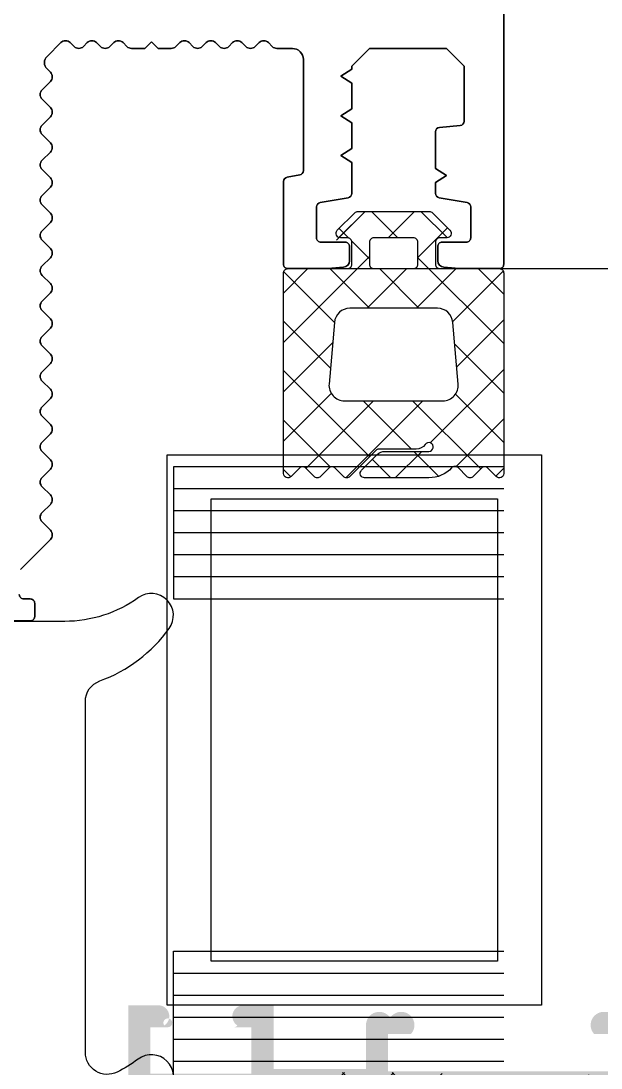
# Model space of a CAD drawing. Header units: inches. Extents: x 21 to 38546, y 13 to 15001.
# Drawn here: x 5372.808 to 5375.442, y 963.453 to 968.208 of the extents above; entities that cross this region are included whole.
import ezdxf

# ---------------------------------------------------------------- set-up
doc = ezdxf.new("R2010")
doc.units = ezdxf.units.IN
doc.header["$MEASUREMENT"] = 0
doc.set_wipeout_variables(frame=1)
for name, color, linetype, lineweight in [('Z_MİM_-KM-GLAZ', 8, 'Continuous', 25), ('Z_MİM_-KM-PAINT', 8, 'Continuous', 25), ('Z_MİM_-KM-WALL-PLASTER', 8, 'Continuous', 25), ('Z_MİM_78-köpük', 8, 'Continuous', 25), ('Z_MİM_ALUMINIUM', 8, 'Continuous', 25), ('Z_MİM_fitiller_k', 8, 'Continuous', 25), ('Z_MİM_MYM_CAM', 8, 'Continuous', 25), ('Z_MİM_PROFIL', 8, 'Continuous', 25), ('Z_MİM_TR', 8, 'Continuous', 25)]:
    doc.layers.add(name, color=color, linetype=linetype, lineweight=lineweight)
pattern_1 = [(45, (15.19323, -18.45002), (-0.1122532, 0.1122532), []), (135, (15.19323, -18.45002), (-0.1122532, -0.1122532), [])]

# ---------------------------------------------------------------- blocks, each defined once
blk = doc.blocks.new('D09056')
at = {"layer": 'Z_MİM_78-köpük'}
blk.add_lwpolyline([(6, -9.143, -0.314914), (6.657, -8.204, 0.149332), (9.81, -5.822, 0.850698), (8.418, -4.422, -0.156616), (5.062, -5.5), (5, -5.5), (5, -5.509), (1.8, -5.509), (1.8, -1.16), (0.625, -0.219, 0.351086), (-0.625, -0.219), (-1.8, -1.16), (-1.8, -5.509), (-5, -5.509), (-5.062, -5.5, -0.156616), (-8.418, -4.422, 0.850698), (-9.81, -5.822, 0.149332), (-6.657, -8.204, -0.314914), (-6, -9.143), (-6, -25.073, -0.555494), (-7.442, -25.97, -0.047351), (-8.397, -25.381, 0.866334), (-9.803, -26.775, 0.237484), (-4.371, -29.509), (4.371, -29.509, 0.237484), (9.803, -26.775, 0.866334), (8.397, -25.381, -0.047351), (7.442, -25.97, -0.555494), (6, -25.073)], format="xyb", close=True, dxfattribs=at)
blk = doc.blocks.new('-KM-AL5 140_164')
blk.add_wipeout([(151.4879, -34.02), (151.7258, -15.4799), (149.45, -15.45), (149.45, 7.15), (9.45, 7.15), (9.45, -15.45), (7.3978, -15.45), (7.5673, -34.0611)])
at = {"layer": 'Z_MİM_fitiller_k'}
h = blk.add_hatch(dxfattribs=at)
h.set_pattern_fill('ANSI37', color=256, scale=0.05)
h.set_pattern_definition(pattern_1)
h.paths.add_polyline_path([(17.4032, -30.45, -0.414214), (17.3832, -30.43), (17.3832, -30.33, -0.414214), (17.4032, -30.31), (17.4349, -30.31, 0.668179), (17.4491, -30.2759), (17.3691, -30.1959, 0.198912), (17.3549, -30.19), (17.0315, -30.19, 0.198912), (17.0174, -30.1959), (16.9374, -30.2759, 1.274187), (16.9708, -30.3143, -0.627364), (17.0032, -30.33), (17.0032, -30.43, -0.414214), (16.9832, -30.45), (16.7132, -30.45, 0.414214), (16.6932, -30.47), (16.6932, -31.38, 0.668179), (16.7274, -31.3942), (16.7657, -31.3559, -0.414214), (16.7939, -31.3559), (16.8322, -31.3942, 0.414214), (16.8605, -31.3942), (16.8988, -31.3559, -0.414214), (16.9271, -31.3559), (16.9654, -31.3942, 0.414214), (16.9936, -31.3942), (17.1178, -31.27), (17.2958, -31.27, 0.245393), (17.3368, -31.2486, -1.650385), (17.3532, -31.28), (17.1539, -31.28, 0.198912), (17.1186, -31.2947), (17.0474, -31.3659, 0.668179), (17.0615, -31.4), (17.3532, -31.4, 0.210768), (17.4566, -31.3544, -0.427607), (17.4855, -31.3537), (17.5259, -31.3942, 0.414214), (17.5542, -31.3942), (17.5925, -31.3559, -0.414214), (17.6208, -31.3559), (17.6591, -31.3942, 0.668179), (17.6932, -31.38), (17.6932, -30.47, 0.414214), (17.6732, -30.45)])
h.paths.add_polyline_path([(17.4621, -30.6939), (17.4866, -30.9739, -0.440011), (17.4168, -31.05), (16.9696, -31.05, -0.440011), (16.8999, -30.9739), (16.9244, -30.6939, -0.388879), (16.9941, -30.63), (17.3923, -30.63, -0.388879)], flags=16)
h.paths.add_polyline_path([(17.2832, -30.45, 0.414214), (17.3032, -30.43), (17.3032, -30.33, 0.414214), (17.2832, -30.31), (17.1032, -30.31, 0.414214), (17.0832, -30.33), (17.0832, -30.43, 0.414214), (17.1032, -30.45)], flags=17)
h.paths.add_polyline_path([(17.3477, -34.1441, -0.414214), (17.3194, -34.1441), (17.2811, -34.1059, 0.414214), (17.2528, -34.1059), (17.1287, -34.23), (16.9507, -34.23, 0.245393), (16.9096, -34.2514, -1.650385), (16.8932, -34.22), (17.0925, -34.22, 0.198912), (17.1279, -34.2054), (17.1991, -34.1341, 0.668179), (17.1849, -34.1), (16.8932, -34.1, 0.210768), (16.7898, -34.1456, -0.427607), (16.7609, -34.1463), (16.7205, -34.1059, 0.414214), (16.6922, -34.1059), (16.6539, -34.1441, -0.414214), (16.6257, -34.1441), (16.5874, -34.1059, 0.668179), (16.5532, -34.12), (16.5532, -34.43, 0.414214), (16.5732, -34.45), (16.8432, -34.45, -0.414214), (16.8632, -34.47), (16.8632, -34.57, -0.414214), (16.8432, -34.59), (16.8115, -34.59, 0.668179), (16.7974, -34.6241), (16.8774, -34.7041, 0.198912), (16.8915, -34.71), (17.2149, -34.71, 0.198912), (17.2291, -34.7041), (17.3091, -34.6241, 1.274187), (17.2757, -34.5857, -0.627364), (17.2432, -34.57), (17.2432, -34.47, -0.414214), (17.2632, -34.45), (17.6931, -34.45, 0.176327), (17.706, -34.4453), (18.0754, -34.1353, 0.700208), (18.0626, -34.1), (17.9687, -34.1, 0.131652), (17.9587, -34.1027), (17.717, -34.2422, -0.493145), (17.5704, -34.1815), (17.5525, -34.1148, 0.57735), (17.5191, -34.1059), (17.4808, -34.1441, -0.414214), (17.4525, -34.1441), (17.4142, -34.1059, 0.414214), (17.3859, -34.1059)])
h.paths.add_polyline_path([(17.1632, -34.47), (17.1632, -34.57, -0.414214), (17.1432, -34.59), (16.9632, -34.59, -0.414214), (16.9432, -34.57), (16.9432, -34.47, -0.414214), (16.9632, -34.45), (17.1432, -34.45, -0.414214)], flags=16)
h = blk.add_hatch(dxfattribs=at)
h.set_pattern_fill('ANSI37', color=256, scale=0.05)
h.set_pattern_definition(pattern_1)
h.paths.add_polyline_path([(17.6732, -30.45, -0.414214), (17.6932, -30.47), (17.6932, -31.38, -0.668179), (17.6591, -31.3942), (17.6208, -31.3559, 0.414214), (17.5925, -31.3559), (17.5542, -31.3942, -0.414214), (17.5259, -31.3942), (17.4855, -31.3537, 0.427607), (17.4566, -31.3544, -0.210768), (17.3532, -31.4), (17.0615, -31.4, -0.668179), (17.0474, -31.3659), (17.1186, -31.2947, -0.198912), (17.1539, -31.28), (17.3532, -31.28, 1.650385), (17.3368, -31.2486, -0.245393), (17.2958, -31.27), (17.1261, -31.27, 0.198912), (17.1119, -31.2759), (16.9936, -31.3942, -0.414214), (16.9654, -31.3942), (16.9271, -31.3559, 0.414214), (16.8988, -31.3559), (16.8605, -31.3942, -0.414214), (16.8322, -31.3942), (16.7939, -31.3559, 0.414214), (16.7657, -31.3559), (16.7274, -31.3942, -0.668179), (16.6932, -31.38), (16.6932, -30.47, -0.414214), (16.7132, -30.45), (16.9832, -30.45, 0.414214), (17.0032, -30.43), (17.0032, -30.33, 0.414214), (16.9832, -30.31), (16.9515, -30.31, -0.668179), (16.9374, -30.2759), (17.0174, -30.1959, -0.198912), (17.0315, -30.19), (17.3549, -30.19, -0.198912), (17.3691, -30.1959), (17.4491, -30.2759, -0.668179), (17.4349, -30.31), (17.4032, -30.31, 0.414214), (17.3832, -30.33), (17.3832, -30.43, 0.414214), (17.4032, -30.45)])
h.paths.add_polyline_path([(17.3923, -30.63), (16.9941, -30.63, 0.388879), (16.9244, -30.6939), (16.8999, -30.9739, 0.440011), (16.9696, -31.05), (17.4168, -31.05, 0.440011), (17.4866, -30.9739), (17.4621, -30.6939, 0.388879)], flags=16)
h.paths.add_polyline_path([(17.3032, -30.43, -0.414214), (17.2832, -30.45), (17.1032, -30.45, -0.414214), (17.0832, -30.43), (17.0832, -30.33, -0.414214), (17.1032, -30.31), (17.2832, -30.31, -0.414214), (17.3032, -30.33)], flags=16)
h.paths.add_polyline_path([(17.3477, -34.1441), (17.3859, -34.1059, -0.414214), (17.4142, -34.1059), (17.4525, -34.1441, 0.414214), (17.4808, -34.1441), (17.5191, -34.1059, -0.57735), (17.5525, -34.1148), (17.5704, -34.1815, 0.493145), (17.717, -34.2422), (17.9587, -34.1027, -0.131652), (17.9687, -34.1), (18.0626, -34.1, -0.700208), (18.0754, -34.1353), (17.706, -34.4453, -0.176327), (17.6931, -34.45), (17.2632, -34.45, 0.414214), (17.2432, -34.47), (17.2432, -34.57, 0.414214), (17.2632, -34.59), (17.2949, -34.59, -0.668179), (17.3091, -34.6241), (17.2291, -34.7041, -0.198912), (17.2149, -34.71), (16.8915, -34.71, -0.198912), (16.8774, -34.7041), (16.7974, -34.6241, -0.668179), (16.8115, -34.59), (16.8432, -34.59, 0.414214), (16.8632, -34.57), (16.8632, -34.47, 0.414214), (16.8432, -34.45), (16.5732, -34.45, -0.414214), (16.5532, -34.43), (16.5532, -34.12, -0.668179), (16.5874, -34.1059), (16.6257, -34.1441, 0.414214), (16.6539, -34.1441), (16.6922, -34.1059, -0.414214), (16.7205, -34.1059), (16.7609, -34.1463, 0.427607), (16.7898, -34.1456, -0.210768), (16.8932, -34.1), (17.1849, -34.1, -0.668179), (17.1991, -34.1341), (17.1279, -34.2054, -0.198912), (17.0925, -34.22), (16.8932, -34.22, 1.650385), (16.9096, -34.2514, -0.245393), (16.9507, -34.23), (17.1204, -34.23, 0.198912), (17.1345, -34.2241), (17.2528, -34.1059, -0.414214), (17.2811, -34.1059), (17.3194, -34.1441, 0.414214)])
h.paths.add_polyline_path([(17.1432, -34.45), (16.9632, -34.45, 0.414214), (16.9432, -34.47), (16.9432, -34.57, 0.414214), (16.9632, -34.59), (17.1432, -34.59, 0.414214), (17.1632, -34.57), (17.1632, -34.47, 0.414214)], flags=16)
at = {"layer": 'Z_MİM_PROFIL'}
h = blk.add_hatch(color=256, dxfattribs=at)
h.paths.add_polyline_path([(20.3694, -32.3953), (19.4877, -32.3953), (18.606, -32.3953, -0.843039), (18.5477, -32.3853), (18.5477, -32.3653), (18.6213, -32.0906), (18.6029, -32.0722, 0.176327), (18.5905, -32.0664), (18.3503, -32.0454, 1.138359), (18.3528, -32.1048, 0.697699), (18.3246, -32.1536), (18.4177, -32.2653), (18.4177, -32.3969), (18.3214, -32.4121, 0.368919), (18.2877, -32.4516), (18.2877, -32.5731, 0.461006), (18.3339, -32.6126), (18.6877, -32.5566), (18.6877, -33.2853), (18.7177, -33.3153), (18.6877, -33.3453), (18.6877, -34.0753), (18.3277, -34.0753), (18.3277, -33.8853, 0.414214), (18.2677, -33.8253), (18.1477, -33.8253, 0.648232), (18.103, -33.9253), (18.2077, -33.9253), (18.2077, -34.0953), (17.1677, -34.0953), (17.1677, -33.9253), (17.2724, -33.9253, 1.074745), (17.1777, -33.8521, 0.742955), (17.0677, -33.8853), (17.0677, -34.0853), (16.6477, -34.0853), (16.6477, -33.7953), (16.5109, -33.7953, 0.746966), (16.4837, -33.8872, -0.236898), (16.4677, -33.8953), (16.5477, -33.8953), (16.5477, -34.1053), (16.0877, -34.1053), (16.0877, -33.8953), (16.1677, -33.8953, 4.221222), (16.1516, -33.8872, 0.746966), (16.1244, -33.7953), (15.9877, -33.7953), (15.9877, -34.2253, 0.414214), (16.0077, -34.2453), (22.9677, -34.2453, 0.414214), (22.9877, -34.2253), (22.9877, -33.7953), (22.8509, -33.7953, 0.746966), (22.8237, -33.8872, -0.236898), (22.8077, -33.8953), (22.8877, -33.8953), (22.8877, -34.1053), (22.4277, -34.1053), (22.4277, -33.8953), (22.5077, -33.8953, 4.221222), (22.4916, -33.8872, 0.746966), (22.4644, -33.7953), (22.3277, -33.7953), (22.3277, -34.0853), (21.9077, -34.0853), (21.9077, -33.8853, 0.742955), (21.7977, -33.8521, 1.074745), (21.703, -33.9253), (21.8077, -33.9253), (21.8077, -34.0953), (20.7677, -34.0953), (20.7677, -33.9253), (20.8724, -33.9253, 0.648232), (20.8277, -33.8253), (20.7077, -33.8253, 0.414214), (20.6477, -33.8853), (20.6477, -34.0753), (20.2877, -34.0753), (20.2877, -33.3453), (20.2577, -33.3153), (20.2877, -33.2853), (20.2877, -32.5566), (20.6414, -32.6126, 0.461006), (20.6877, -32.5731), (20.6877, -32.4516, 0.368919), (20.6539, -32.4121), (20.5577, -32.3969), (20.5577, -32.2653), (20.6507, -32.1536, 0.697699), (20.6226, -32.1048, 1.138359), (20.6251, -32.0454), (20.3849, -32.0664, 0.176327), (20.3725, -32.0722), (20.3541, -32.0906), (20.4357, -32.3953), (20.426, -32.3953, -0.707107)])
h.paths.add_polyline_path([(20.1177, -32.5553), (20.1177, -32.7553), (20.1477, -32.7553), (20.1477, -33.8753), (20.1177, -33.8753), (20.1177, -34.0753), (19.4877, -34.0753), (18.8577, -34.0753), (18.8577, -33.8753), (18.8277, -33.8753), (18.8277, -32.7553), (18.8577, -32.7553), (18.8577, -32.5553), (19.4877, -32.5553)], flags=16)
for points in [[(17.8642, -33.7949), (16.1642, -33.7949), (16.1642, -31.2949), (17.8642, -31.2949)], [(17.6642, -33.5949), (16.3642, -33.5949), (16.3642, -31.4949), (17.6642, -31.4949)]]:
    blk.add_lwpolyline(points, close=True)
at = {"layer": 'Z_MİM_ALUMINIUM', "linetype": 'ByBlock'}
for points in [[(17.6932, -18.57), (17.6932, -30.43, -0.414214), (17.6732, -30.45), (17.4932, -30.45, -0.02182), (17.4915, -30.4499), (17.4206, -30.4437, -0.388879), (17.3932, -30.4139), (17.3932, -30.35, -0.414214), (17.4132, -30.33), (17.5232, -30.33, 0.414214), (17.5432, -30.31), (17.5432, -30.17, 0.36397), (17.5267, -30.1503), (17.3998, -30.1279, -0.36397), (17.3832, -30.1082), (17.3832, -30.0582), (17.4332, -30.0264), (17.3832, -29.9945), (17.3832, -29.8282, -0.388879), (17.4015, -29.8083), (17.495, -29.8001, 0.388879), (17.5132, -29.7802), (17.5132, -29.53), (17.4332, -29.45), (17.0832, -29.45), (17.0032, -29.53), (17.0032, -29.5445), (16.9532, -29.5764), (17.0032, -29.6082), (17.0032, -29.7245), (16.9532, -29.7564), (17.0032, -29.7882), (17.0032, -29.9045), (16.9532, -29.9364), (17.0032, -29.9682), (17.0032, -30.1082, -0.36397), (16.9867, -30.1279), (16.8598, -30.1503, 0.36397), (16.8432, -30.17), (16.8432, -30.31, 0.414214), (16.8632, -30.33), (16.9732, -30.33, -0.414214), (16.9932, -30.35), (16.9932, -30.4139, -0.388879), (16.9658, -30.4437), (16.895, -30.4499, -0.02182), (16.8932, -30.45), (16.7132, -30.45, -0.414214), (16.6932, -30.43), (16.6932, -30.0543, -0.36397), (16.7098, -30.0346), (16.7667, -30.0246, 0.36397), (16.7832, -30.0049), (16.7832, -29.5, 0.414214), (16.7332, -29.45), (16.6632, -29.45, -0.198912), (16.642, -29.4412), (16.6244, -29.4237, 0.414214), (16.582, -29.4237), (16.5644, -29.4412, -0.414214), (16.522, -29.4412), (16.5044, -29.4237, 0.414214), (16.462, -29.4237), (16.4444, -29.4412, -0.414214), (16.402, -29.4412), (16.3844, -29.4237, 0.414214), (16.342, -29.4237), (16.3244, -29.4412, -0.414214), (16.282, -29.4412), (16.2644, -29.4237, 0.414214), (16.222, -29.4237), (16.2044, -29.4412, -0.198912), (16.1832, -29.45), (16.1232, -29.45), (16.0932, -29.42), (16.0632, -29.45), (16.0032, -29.45, -0.198912), (15.982, -29.4412), (15.9644, -29.4237, 0.414214), (15.922, -29.4237), (15.9044, -29.4412, -0.414214), (15.862, -29.4412), (15.8444, -29.4237, 0.414214), (15.802, -29.4237), (15.7844, -29.4412, -0.414214), (15.742, -29.4412), (15.7244, -29.4237, 0.414214), (15.682, -29.4237), (15.6194, -29.4863, 0.414214), (15.6194, -29.5429), (15.6344, -29.5579, -0.414214), (15.6344, -29.6004), (15.5969, -29.6379, 0.414214), (15.5969, -29.6804), (15.6344, -29.7179, -0.414214), (15.6344, -29.7604), (15.5969, -29.7979, 0.414214), (15.5969, -29.8404), (15.6344, -29.8779, -0.414214), (15.6344, -29.9204), (15.5969, -29.9579, 0.414214), (15.5969, -30.0004), (15.6344, -30.0379, -0.414214), (15.6344, -30.0804), (15.5969, -30.1179, 0.414214), (15.5969, -30.1604), (15.6344, -30.1979, -0.414214), (15.6344, -30.2404), (15.5969, -30.2779, 0.414214), (15.5969, -30.3204), (15.6344, -30.3579, -0.414214), (15.6344, -30.4004), (15.5969, -30.4379, 0.414214), (15.5969, -30.4804), (15.6344, -30.5179, -0.414214), (15.6344, -30.5604), (15.5969, -30.5979, 0.414214), (15.5969, -30.6404), (15.6344, -30.6779, -0.414214), (15.6344, -30.7204), (15.5969, -30.7579, 0.414214), (15.5969, -30.8004), (15.6344, -30.8379, -0.414214), (15.6344, -30.8804), (15.5969, -30.9179, 0.414214), (15.5969, -30.9604), (15.6344, -30.9979, -0.414214), (15.6344, -31.0404), (15.5969, -31.0779, 0.414214), (15.5969, -31.1204), (15.6344, -31.1579, -0.414214), (15.6344, -31.2004), (15.5969, -31.2379, 0.414214), (15.5969, -31.2804), (15.6344, -31.3179, -0.414214), (15.6344, -31.3604), (15.5969, -31.3979, 0.414214), (15.5969, -31.4404), (15.6344, -31.4779, -0.414214), (15.6344, -31.5204), (15.5969, -31.5579, 0.414214), (15.5969, -31.6004), (15.6344, -31.6379, -0.414214), (15.6344, -31.6804), (15.4991, -31.8157, 0.198912)], [(15.4932, -31.93, 0.414214), (15.5132, -31.95), (15.5432, -31.95, -0.414214), (15.5632, -31.97), (15.5632, -32.03, -0.414214), (15.5432, -32.05), (15.4582, -32.05, -0.198912)], [(15.4582, -32.05), (15.5432, -32.05, 0.414214), (15.5632, -32.03), (15.5632, -31.97, 0.414214), (15.5432, -31.95), (15.5132, -31.95, -0.414214), (15.4932, -31.93)], [(15.4991, -31.8157), (15.6344, -31.6804, 0.414214), (15.6344, -31.6379), (15.5969, -31.6004, -0.414214), (15.5969, -31.5579), (15.6344, -31.5204, 0.414214), (15.6344, -31.4779), (15.5969, -31.4404, -0.414214), (15.5969, -31.3979), (15.6344, -31.3604, 0.414214), (15.6344, -31.3179), (15.5969, -31.2804, -0.414214), (15.5969, -31.2379), (15.6344, -31.2004, 0.414214), (15.6344, -31.1579), (15.5969, -31.1204, -0.414214), (15.5969, -31.0779), (15.6344, -31.0404, 0.414214), (15.6344, -30.9979), (15.5969, -30.9604, -0.414214), (15.5969, -30.9179), (15.6344, -30.8804, 0.414214), (15.6344, -30.8379), (15.5969, -30.8004, -0.414214), (15.5969, -30.7579), (15.6344, -30.7204, 0.414214), (15.6344, -30.6779), (15.5969, -30.6404, -0.414214), (15.5969, -30.5979), (15.6344, -30.5604, 0.414214), (15.6344, -30.5179), (15.5969, -30.4804, -0.414214), (15.5969, -30.4379), (15.6344, -30.4004, 0.414214), (15.6344, -30.3579), (15.5969, -30.3204, -0.414214), (15.5969, -30.2779), (15.6344, -30.2404, 0.414214), (15.6344, -30.1979), (15.5969, -30.1604, -0.414214), (15.5969, -30.1179), (15.6344, -30.0804, 0.414214), (15.6344, -30.0379), (15.5969, -30.0004, -0.414214), (15.5969, -29.9579), (15.6344, -29.9204, 0.414214), (15.6344, -29.8779), (15.5969, -29.8404, -0.414214), (15.5969, -29.7979), (15.6344, -29.7604, 0.414214), (15.6344, -29.7179), (15.5969, -29.6804, -0.414214), (15.5969, -29.6379), (15.6344, -29.6004, 0.414214), (15.6344, -29.5579), (15.6194, -29.5429, -0.414214), (15.6194, -29.4863), (15.682, -29.4237, -0.414214), (15.7244, -29.4237), (15.742, -29.4412, 0.414214), (15.7844, -29.4412), (15.802, -29.4237, -0.414214), (15.8444, -29.4237), (15.862, -29.4412, 0.414214), (15.9044, -29.4412), (15.922, -29.4237, -0.414214), (15.9644, -29.4237), (15.982, -29.4412, 0.198912), (16.0032, -29.45), (16.0632, -29.45), (16.0932, -29.42), (16.1232, -29.45), (16.1832, -29.45, 0.198912), (16.2044, -29.4412), (16.222, -29.4237, -0.414214), (16.2644, -29.4237), (16.282, -29.4412, 0.414214), (16.3244, -29.4412), (16.342, -29.4237, -0.414214), (16.3844, -29.4237), (16.402, -29.4412, 0.414214), (16.4444, -29.4412), (16.462, -29.4237, -0.414214), (16.5044, -29.4237), (16.522, -29.4412, 0.414214), (16.5644, -29.4412), (16.582, -29.4237, -0.414214), (16.6244, -29.4237), (16.642, -29.4412, 0.198912), (16.6632, -29.45), (16.7332, -29.45, -0.414214), (16.7832, -29.5), (16.7832, -30.0049, -0.36397), (16.7667, -30.0246), (16.7098, -30.0346, 0.36397), (16.6932, -30.0543), (16.6932, -30.43, 0.414214), (16.7132, -30.45), (16.8932, -30.45, 0.02182), (16.895, -30.4499), (16.9658, -30.4437, 0.388879), (16.9932, -30.4139), (16.9932, -30.35, 0.414214), (16.9732, -30.33), (16.8632, -30.33, -0.414214), (16.8432, -30.31), (16.8432, -30.17, -0.36397), (16.8598, -30.1503), (16.9867, -30.1279, 0.36397), (17.0032, -30.1082), (17.0032, -29.9682), (16.9532, -29.9364), (17.0032, -29.9045), (17.0032, -29.7882), (16.9532, -29.7564), (17.0032, -29.7245), (17.0032, -29.6082), (16.9532, -29.5764), (17.0032, -29.5445), (17.0032, -29.53), (17.0832, -29.45), (17.4332, -29.45), (17.5132, -29.53), (17.5132, -29.7802, -0.388879), (17.495, -29.8001), (17.4015, -29.8083, 0.388879), (17.3832, -29.8282), (17.3832, -29.9945), (17.4332, -30.0264), (17.3832, -30.0582), (17.3832, -30.1082, 0.36397), (17.3998, -30.1279), (17.5267, -30.1503, -0.36397), (17.5432, -30.17), (17.5432, -30.31, -0.414214), (17.5232, -30.33), (17.4132, -30.33, 0.414214), (17.3932, -30.35), (17.3932, -30.4139, 0.388879), (17.4206, -30.4437), (17.4915, -30.4499, 0.02182), (17.4932, -30.45), (17.6732, -30.45, 0.414214), (17.6932, -30.43), (17.6932, -18.57, 0.414214)]]:
    blk.add_lwpolyline(points, format="xyb", dxfattribs=at)
at = {"layer": 'Z_MİM_ALUMINIUM', "elevation": 0.0016}
blk.add_lwpolyline([(16.7132, -30.45), (142.1754, -30.45)], dxfattribs=at)
at = {"layer": 'Z_MİM_fitiller_k', "linetype": 'Continuous', "flags": 128}
for points in [[(16.6932, -31.38), (16.6932, -30.47, -0.414214), (16.7132, -30.45), (16.9832, -30.45, 0.414214), (17.0032, -30.43), (17.0032, -30.33, 0.414214), (16.9832, -30.31), (16.9515, -30.31, -0.668179), (16.9374, -30.2759), (17.0174, -30.1959, -0.198912), (17.0315, -30.19), (17.3549, -30.19, -0.198912), (17.3691, -30.1959), (17.4491, -30.2759, -0.668179), (17.4349, -30.31), (17.4032, -30.31, 0.414214), (17.3832, -30.33), (17.3832, -30.43, 0.414214), (17.4032, -30.45), (17.6732, -30.45, -0.414214), (17.6932, -30.47), (17.6932, -31.38, -0.668179), (17.6591, -31.3942), (17.6208, -31.3559, 0.414214), (17.5925, -31.3559), (17.5542, -31.3942, -0.414214), (17.5259, -31.3942), (17.4855, -31.3537, 0.427607), (17.4566, -31.3544, -0.210768), (17.3532, -31.4), (17.0615, -31.4, -0.668179), (17.0474, -31.3659), (17.1186, -31.2947, -0.198912), (17.1539, -31.28), (17.3532, -31.28, 1.650385), (17.3368, -31.2486, -0.245393), (17.2958, -31.27), (17.1261, -31.27, 0.198912), (17.1119, -31.2759), (16.9936, -31.3942, -0.414214), (16.9654, -31.3942), (16.9271, -31.3559, 0.414214), (16.8988, -31.3559), (16.8605, -31.3942, -0.414214), (16.8322, -31.3942), (16.7939, -31.3559, 0.414214), (16.7657, -31.3559), (16.7274, -31.3942, -0.668179)], [(17.3032, -30.33, 0.414214), (17.2832, -30.31), (17.1032, -30.31, 0.414214), (17.0832, -30.33), (17.0832, -30.43, 0.414214), (17.1032, -30.45), (17.2832, -30.45, 0.414214), (17.3032, -30.43)], [(17.4866, -30.9739), (17.4621, -30.6939, 0.388879), (17.3923, -30.63), (16.9941, -30.63, 0.388879), (16.9244, -30.6939), (16.8999, -30.9739, 0.440011), (16.9696, -31.05), (17.4168, -31.05, 0.440011)]]:
    blk.add_lwpolyline(points, format="xyb", close=True, dxfattribs=at)
at = {"layer": 'Z_MİM_MYM_CAM'}
for p, q in [((16.1932, -31.35, -0.0016), (16.1932, -31.95, -0.0016)), ((17.6932, -31.35, -0.0016), (16.1932, -31.35, -0.0016)), ((17.6932, -31.45, -0.0016), (16.1932, -31.45, -0.0016)), ((17.6932, -31.55, -0.0016), (16.1932, -31.55, -0.0016)), ((17.6932, -31.65, -0.0016), (16.1932, -31.65, -0.0016)), ((17.6932, -31.75, -0.0016), (16.1932, -31.75, -0.0016)), ((17.6932, -31.85, -0.0016), (16.1932, -31.85, -0.0016)), ((16.1932, -31.95, -0.0016), (17.6932, -31.95, -0.0016)), ((16.1932, -34.15, -0.0016), (16.1932, -33.55, -0.0016)), ((16.1932, -33.55, -0.0016), (17.6932, -33.55, -0.0016)), ((16.1932, -33.65, -0.0016), (17.6932, -33.65, -0.0016)), ((16.1932, -33.75, -0.0016), (17.6932, -33.75, -0.0016)), ((16.1932, -33.85, -0.0016), (17.6932, -33.85, -0.0016)), ((16.1932, -33.95, -0.0016), (17.6932, -33.95, -0.0016)), ((16.1932, -34.05, -0.0016), (17.6932, -34.05, -0.0016))]:
    blk.add_line(p, q, dxfattribs=at)
at = {"layer": 'Z_MİM_TR', "xscale": 0.1, "yscale": 0.1, "zscale": 0.1}
blk.add_blockref('D09056', (15.1932, -31.502, -0.0016), dxfattribs=at)

msp = doc.modelspace()

# ---------------------------------------------------------------- linework, layer by layer
at = {"layer": 'Z_MİM_-KM-PAINT'}
msp.add_lwpolyline([(4657.2571, 1293.0577), (4657.2571, 966.5831), (3316.2576, 966.5831), (3316.2576, 1621.5832), (3026.2581, 1621.5834), (3026.2581, 2597.5843), (6847.2581, 2597.5843), (6847.2581, 966.5831), (5326.257, 966.5831), (5326.257, 1293.0577)], dxfattribs=at)
at = {"layer": 'Z_MİM_-KM-WALL-PLASTER'}
msp.add_lwpolyline([(4656.7571, 1293.0577), (4656.7571, 967.0831), (3316.7576, 967.0831), (3316.7576, 1622.0832), (3026.7581, 1622.0834), (3026.7581, 2597.0843), (6846.7581, 2597.0843), (6846.7581, 967.0831), (5326.757, 967.0831), (5326.757, 1293.0577)], dxfattribs=at)

# ---------------------------------------------------------------- next in the draw order: block references
at = {"layer": 'Z_MİM_-KM-GLAZ'}
msp.add_blockref('-KM-AL5 140_164', (5357.3073, 997.5332), dxfattribs=at)

doc.saveas('drawing.dxf')
